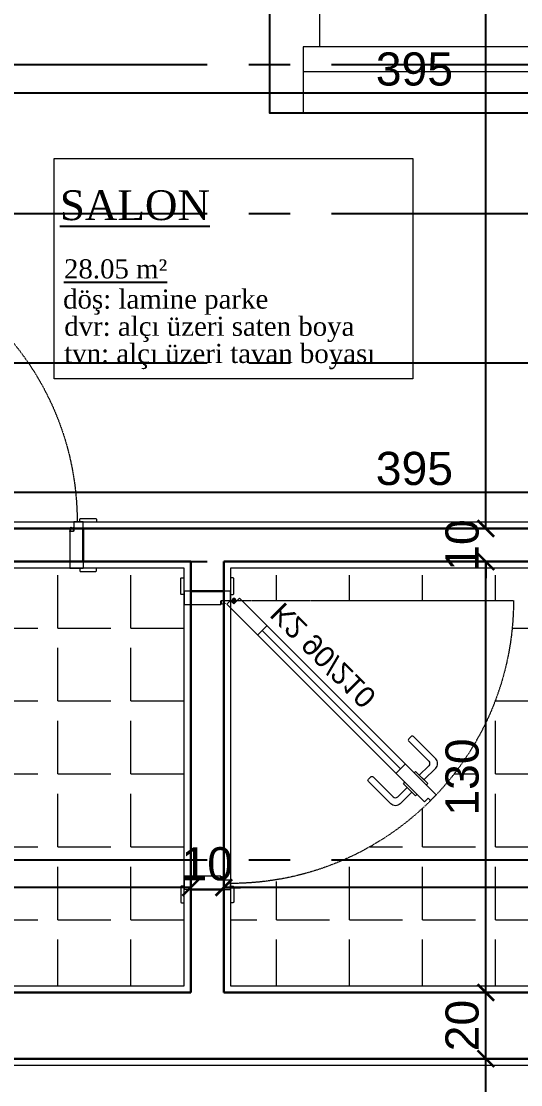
# Model space of a CAD drawing. Header units: millimetres. Extents: x 2778 to 13672, y 1832 to 5175.
# Drawn here: x 11575.1 to 11725.7, y 3797.4 to 4118.3 of the extents above; entities that cross this region are included whole.
import ezdxf

# ---------------------------------------------------------------- set-up
doc = ezdxf.new("R2010")
doc.units = ezdxf.units.MM
for name, pattern in [('CENTER2', [112.5, 75, -12.5, 12.5, -12.5]), ('DASHDOT2', [12.7, 6.35, -3.175, 0, -3.175]), ('DOTX2', [0.5, 0, -0.5])]:
    doc.linetypes.add(name, pattern=pattern)
for name, color, linetype in [('7-DCR-FRN', 8, 'Continuous'), ('İÇÖLÇÜ', 7, 'Continuous'), ('Yazi', 7, 'Continuous')]:
    doc.layers.add(name, color=color, linetype=linetype)
for name, color, linetype, lineweight in [('aks', 251, 'DASHDOT2', 35), ('duvar', 232, 'Continuous', 30), ('ince', 37, 'Continuous', 0), ('iz', 1, 'DOTX2', 20), ('kapı', 3, 'Continuous', 18), ('sıva iç', 21, 'Continuous', 0), ('yazı', 11, 'Continuous', 20), ('z - tarama', 251, 'Continuous', 18), ('ölçü dış', 192, 'Continuous', 20), ('ÖLÇÜ İÇ', 7, 'Continuous', 9)]:
    doc.layers.add(name, color=color, linetype=linetype, lineweight=lineweight)
doc.styles.get("Standard").update_dxf_attribs({"font": 'arial.ttf'})
doc.styles.add('Times roman', font='times.ttf')
doc.dimstyles.new('zulay iç ölçü', dxfattribs={"dimtxt": 10, "dimasz": 5, "dimexe": 0.18, "dimexo": 0, "dimgap": 2, "dimtad": 3, "dimdec": 0, "dimzin": 0, "dimdsep": 46, "dimtxsty": 'Standard', "dimblk": 'ARCHTICK', "dimcen": 0.09, "dimse1": 1, "dimse2": 1, "dimadec": 0, "dimazin": 0, "dimtfac": 1, "dimtdec": 0, "dimtix": 1, "dimtofl": 0, "dimtmove": 0, "dimatfit": 3, "dimldrblk": 'ARCHTICK', "dimfxl": 1, "dimtolj": 1, "dimtzin": 0, "dimarcsym": 0})
pattern_1 = [(0, (-1051519.92, 409725.164), (0, 22), [16, -6]), (90, (-1051519.92, 409725.164), (-22, 1e-15), [16, -6])]

# ---------------------------------------------------------------- blocks, each defined once
blk = doc.blocks.new('sadsfsfsf')
at = {"layer": 'ince'}
for p, q in [((0.7, 0), (-0.7, 0)), ((0, 0.7), (0, -0.7))]:
    blk.add_line(p, q, dxfattribs=at)
for radius in [0.6, 0.45]:
    blk.add_circle((0, 0), radius, dxfattribs=at)
blk = doc.blocks.new('eddeded')
at = {"layer": 'duvar'}
for p, q in [((-48.21, 54.38), (-38.21, 54.38)), ((-48.21, -35.62), (-38.21, -35.62))]:
    blk.add_line(p, q, dxfattribs=at)
at = {"layer": 'ince'}
blk.add_line((-26.6, -23.78), (15.13, 17.96), dxfattribs=at)
for points in [[(-50.21, 53.38), (-50.96, 53.38, -0.414214), (-51.21, 53.63), (-51.21, 58.13, -0.414214), (-50.96, 58.38), (-50.21, 58.38)], [(-36.21, 53.38), (-35.46, 53.38, 0.414214), (-35.21, 53.63), (-35.21, 58.13, 0.414214), (-35.46, 58.38), (-36.21, 58.38)], [(-50.21, -34.62), (-50.96, -34.62, 0.414214), (-51.21, -34.87), (-51.21, -39.37, 0.414214), (-50.96, -39.62), (-50.21, -39.62)], [(-36.21, -34.62), (-35.46, -34.62, -0.414214), (-35.21, -34.87), (-35.21, -39.37, -0.414214), (-35.46, -39.62), (-36.21, -39.62)]]:
    blk.add_lwpolyline(points, format="xyb", dxfattribs=at)
for points in [[(-39.11, 51.33), (-39.11, 50.38), (-37.81, 50.68), (-37.81, 50.81, -0.112206), (-37.91, 50.76), (-38.72, 50.57, -0.482314), (-39.02, 50.82), (-39.02, 51.24, -0.414214), (-38.77, 51.49), (-37.97, 51.49, -0.170049), (-37.81, 51.43), (-37.81, 51.58), (-38.86, 51.58, 0.414214)], [(17.08, 23.59), (18.49, 25), (14.96, 28.54, 0.414214), (12.13, 28.54), (5.41, 21.82, 0.414214), (5.41, 21.11), (6.12, 20.4, 0.414214), (6.83, 20.4), (12.84, 26.41, -0.414214), (14.25, 26.41)], [(20.76, 19.91), (22.17, 21.32), (25.71, 17.79, -0.414214), (25.71, 14.96), (18.99, 8.24, -0.414214), (18.28, 8.24), (17.58, 8.95, -0.414214), (17.58, 9.66), (23.59, 15.67, 0.414214), (23.59, 17.08)], [(-39.11, -31.62), (-39.11, -32.57, 0.414214), (-38.86, -32.82), (-37.81, -32.82), (-37.81, -32.67, -0.170049), (-37.97, -32.73), (-38.77, -32.73, -0.414214), (-39.02, -32.48), (-39.02, -32.06, -0.482314), (-38.72, -31.81), (-37.91, -32, -0.112206), (-37.81, -32.05), (-37.81, -31.92)]]:
    blk.add_lwpolyline(points, format="xyb", close=True, dxfattribs=at)
for points in [[(20.04, 25.7), (19.62, 26.12), (15.96, 22.47), (16.38, 22.04)], [(22.87, 22.87), (23.29, 22.44), (19.64, 18.79), (19.21, 19.21)]]:
    blk.add_lwpolyline(points, dxfattribs=at)
at = {"layer": 'iz', "ltscale": 0.1}
for p, q in [((-48.21, -35.62), (-48.21, 54.38)), ((-38.21, -35.62), (-38.21, 54.38)), ((-36.21, -32.82), (49.19, -32.82))]:
    blk.add_line(p, q, dxfattribs=at)
blk.add_arc((-36.22, -32.83), 85.41, 0.0042, 89.9958, dxfattribs=at)
at = {"layer": 'kapı'}
for p, q in [((13.72, 19.37), (16.54, 16.54)), ((-28.02, -22.36), (-25.19, -25.19))]:
    blk.add_line(p, q, dxfattribs=at)
for points in [[(-36.21, 54.38), (-36.21, 51.58), (-38.86, 51.58, 0.414214), (-39.11, 51.33), (-39.11, 50.38), (-50.21, 50.38), (-50.21, 54.38)], [(-50.21, -35.62), (-50.21, -31.62), (-39.11, -31.62), (-39.11, -32.57, 0.414214), (-38.86, -32.82), (-36.21, -32.82), (-36.21, -35.62), (-36.21, -35.62)]]:
    blk.add_lwpolyline(points, format="xyb", dxfattribs=at)
blk.add_lwpolyline([(-36.21, -32.82), (-35.15, -31.76), (-33.46, -33.46), (25.87, 25.87), (24.17, 27.57), (23.47, 26.86), (22.33, 27.99), (-37.35, -31.69), (-36.21, -32.82)], dxfattribs=at)
at = {"layer": 'sıva iç'}
for p, q in [((-48.21, 54.38), (-50.21, 54.38)), ((-38.21, 54.38), (-36.21, 54.38)), ((-48.21, -35.62), (-50.21, -35.62)), ((-36.21, -35.62), (-38.21, -35.62))]:
    blk.add_line(p, q, dxfattribs=at)
at = {"layer": 'ölçü dış'}
blk.add_line((-38.21, -35.62), (-48.21, -35.62), dxfattribs=at)
at = {"layer": 'ince', "rotation": 90}
blk.add_blockref('sadsfsfsf', (-35.15, -32.82), dxfattribs=at)
at = {"layer": 'yazı'}
blk.add_text('K2 90/210', height=6.328, rotation=45, dxfattribs=at).set_placement((-20.24, -32.71))
blk = doc.blocks.new('*U27')
at = {"layer": '7-DCR-FRN'}
blk.add_lwpolyline([(0, 10), (160, 10), (160, 75), (0, 75)], close=True, dxfattribs=at)
at = {"layer": '7-DCR-FRN', "lineweight": 9, "flags": 128}
blk.add_lwpolyline([(0, 10), (160, 10), (160, 75), (0, 75)], close=True, dxfattribs=at)
blk.add_lwpolyline([(0, 10), (160, 10), (160, 75), (0, 75)], close=True, dxfattribs=at)
for points in [[(10, 55), (10, 75)], [(150, 75), (150, 75), (150, 55), (150, 55)], [(150, 62.5), (10, 62.5)], [(150, 55), (10, 55)], [(15, 55), (15, 10)], [(80, 10), (80, 55)], [(145, 55), (145, 10)]]:
    blk.add_lwpolyline(points, dxfattribs=at)
blk = doc.blocks.new('_ArchTick')
at = {"color": 0, "linetype": 'ByBlock', "const_width": 0.15}
blk.add_lwpolyline([(-0.5, -0.5), (0.5, 0.5)], dxfattribs=at)
blk = doc.blocks.new('*D3536')
at = {"layer": 'Defpoints', "color": 0, "transparency": 16777216}
for p in [(11496.17, 4096.71), (11891.17, 4096.71), (11891.17, 4096.71)]:
    blk.add_point(p, dxfattribs=at)
at = {"layer": 'ÖLÇÜ İÇ', "color": 0, "lineweight": -2, "transparency": 16777216}
blk.add_line((11496.17, 4096.71), (11891.17, 4096.71), dxfattribs=at)
at = {"layer": 'ÖLÇÜ İÇ', "color": 0, "lineweight": -2, "transparency": 16777216, "xscale": 5, "yscale": 5, "zscale": 5, "rotation": 180}
blk.add_blockref('_ArchTick', (11496.17, 4096.71), dxfattribs=at)
at = {"layer": 'ÖLÇÜ İÇ', "color": 0, "lineweight": -2, "transparency": 16777216, "xscale": 5, "yscale": 5, "zscale": 5}
blk.add_blockref('_ArchTick', (11891.17, 4096.71), dxfattribs=at)
at = {"layer": 'ÖLÇÜ İÇ', "color": 0, "transparency": 16777216, "insert": (11693.67, 4103.81), "char_height": 10, "attachment_point": 5}
blk.add_mtext('\\A1;395', dxfattribs=at)
blk = doc.blocks.new('*D3568')
at = {"layer": 'Defpoints', "color": 0, "transparency": 16777216}
for p in [(11496.17, 3980.23), (11891.17, 3976.17), (11891.17, 3976.17)]:
    blk.add_point(p, dxfattribs=at)
at = {"layer": 'ÖLÇÜ İÇ', "color": 0, "lineweight": -2, "transparency": 16777216}
blk.add_line((11496.17, 3976.17), (11891.17, 3976.17), dxfattribs=at)
at = {"layer": 'ÖLÇÜ İÇ', "color": 0, "lineweight": -2, "transparency": 16777216, "xscale": 5, "yscale": 5, "zscale": 5, "rotation": 180}
blk.add_blockref('_ArchTick', (11496.17, 3976.17), dxfattribs=at)
at = {"layer": 'ÖLÇÜ İÇ', "color": 0, "lineweight": -2, "transparency": 16777216, "xscale": 5, "yscale": 5, "zscale": 5}
blk.add_blockref('_ArchTick', (11891.17, 3976.17), dxfattribs=at)
at = {"layer": 'ÖLÇÜ İÇ', "color": 0, "transparency": 16777216, "insert": (11693.67, 3983.28), "char_height": 10, "attachment_point": 5}
blk.add_mtext('\\A1;395', dxfattribs=at)
blk = doc.blocks.new('*D3573')
at = {"layer": 'Defpoints', "color": 0, "transparency": 16777216}
for p in [(11636.17, 3856.89), (11896.17, 3856.89), (11636.17, 3848.06)]:
    blk.add_point(p, dxfattribs=at)
at = {"layer": 'ÖLÇÜ İÇ', "color": 0, "lineweight": -2, "transparency": 16777216}
blk.add_line((11896.17, 3856.89), (11636.17, 3856.89), dxfattribs=at)
at = {"layer": 'ÖLÇÜ İÇ', "color": 0, "lineweight": -2, "transparency": 16777216, "xscale": 5, "yscale": 5, "zscale": 5, "rotation": 180}
blk.add_blockref('_ArchTick', (11636.17, 3856.89), dxfattribs=at)
at = {"layer": 'ÖLÇÜ İÇ', "color": 0, "lineweight": -2, "transparency": 16777216, "xscale": 5, "yscale": 5, "zscale": 5}
blk.add_blockref('_ArchTick', (11896.17, 3856.89), dxfattribs=at)
at = {"layer": 'ÖLÇÜ İÇ', "color": 0, "transparency": 16777216, "insert": (11766.17, 3863.99), "char_height": 10, "attachment_point": 5}
blk.add_mtext('\\A1;260', dxfattribs=at)
blk = doc.blocks.new('*D3574')
at = {"layer": 'Defpoints', "color": 0, "transparency": 16777216}
for p in [(11626.17, 3856.89), (11626.17, 3848.3), (11636.17, 3848.06)]:
    blk.add_point(p, dxfattribs=at)
at = {"layer": 'ÖLÇÜ İÇ', "color": 0, "lineweight": -2, "transparency": 16777216}
for p, q in [((11626.17, 3856.89), (11621.17, 3856.89)), ((11636.17, 3856.89), (11641.17, 3856.89))]:
    blk.add_line(p, q, dxfattribs=at)
at = {"layer": 'ÖLÇÜ İÇ', "color": 0, "lineweight": -2, "transparency": 16777216, "xscale": 5, "yscale": 5, "zscale": 5}
blk.add_blockref('_ArchTick', (11626.17, 3856.89), dxfattribs=at)
at = {"layer": 'ÖLÇÜ İÇ', "color": 0, "lineweight": -2, "transparency": 16777216, "xscale": 5, "yscale": 5, "zscale": 5, "rotation": 180}
blk.add_blockref('_ArchTick', (11636.17, 3856.89), dxfattribs=at)
at = {"layer": 'ÖLÇÜ İÇ', "color": 0, "transparency": 16777216, "insert": (11631.17, 3863.99), "char_height": 10, "attachment_point": 5}
blk.add_mtext('\\A1;10', dxfattribs=at)
blk = doc.blocks.new('*D3575')
at = {"layer": 'Defpoints', "color": 0, "transparency": 16777216}
for p in [(10896.17, 3856.89), (10896.17, 3855.23), (11626.17, 3848.3)]:
    blk.add_point(p, dxfattribs=at)
at = {"layer": 'ÖLÇÜ İÇ', "color": 0, "lineweight": -2, "transparency": 16777216}
blk.add_line((11626.17, 3856.89), (10896.17, 3856.89), dxfattribs=at)
at = {"layer": 'ÖLÇÜ İÇ', "color": 0, "lineweight": -2, "transparency": 16777216, "xscale": 5, "yscale": 5, "zscale": 5, "rotation": 180}
blk.add_blockref('_ArchTick', (10896.17, 3856.89), dxfattribs=at)
at = {"layer": 'ÖLÇÜ İÇ', "color": 0, "lineweight": -2, "transparency": 16777216, "xscale": 5, "yscale": 5, "zscale": 5}
blk.add_blockref('_ArchTick', (11626.17, 3856.89), dxfattribs=at)
at = {"layer": 'ÖLÇÜ İÇ', "color": 0, "transparency": 16777216, "insert": (11261.17, 3864), "char_height": 10, "attachment_point": 5}
blk.add_mtext('\\A1;730', dxfattribs=at)
blk = doc.blocks.new('*D3476')
at = {"layer": 'Defpoints', "color": 0, "transparency": 16777216}
for p in [(11713.24, 3825.23), (11715.21, 3825.23), (11713.24, 3805.23)]:
    blk.add_point(p, dxfattribs=at)
at = {"layer": 'ÖLÇÜ İÇ', "color": 0, "lineweight": -2, "transparency": 16777216}
blk.add_line((11715.21, 3805.23), (11715.21, 3825.23), dxfattribs=at)
at = {"layer": 'ÖLÇÜ İÇ', "color": 0, "lineweight": -2, "transparency": 16777216, "xscale": 5, "yscale": 5, "zscale": 5}
for p, rotation in [((11715.21, 3825.23), 90), ((11715.21, 3805.23), 270)]:
    blk.add_blockref('_ArchTick', p, dxfattribs=dict(at, rotation=rotation))
at = {"layer": 'ÖLÇÜ İÇ', "color": 0, "transparency": 16777216, "insert": (11708.1, 3815.23), "char_height": 10, "attachment_point": 5, "rotation": 90}
blk.add_mtext('\\A1;20', dxfattribs=at)
blk = doc.blocks.new('*D3477')
at = {"layer": 'Defpoints', "color": 0, "transparency": 16777216}
for p in [(11715.21, 3955.23), (11715.21, 3955.23), (11713.24, 3825.23)]:
    blk.add_point(p, dxfattribs=at)
at = {"layer": 'ÖLÇÜ İÇ', "color": 0, "lineweight": -2, "transparency": 16777216}
blk.add_line((11715.21, 3825.23), (11715.21, 3955.23), dxfattribs=at)
at = {"layer": 'ÖLÇÜ İÇ', "color": 0, "lineweight": -2, "transparency": 16777216, "xscale": 5, "yscale": 5, "zscale": 5}
for p, rotation in [((11715.21, 3955.23), 90), ((11715.21, 3825.23), 270)]:
    blk.add_blockref('_ArchTick', p, dxfattribs=dict(at, rotation=rotation))
at = {"layer": 'ÖLÇÜ İÇ', "color": 0, "transparency": 16777216, "insert": (11708.1, 3890.23), "char_height": 10, "attachment_point": 5, "rotation": 90}
blk.add_mtext('\\A1;130', dxfattribs=at)
blk = doc.blocks.new('*D3478')
at = {"layer": 'Defpoints', "color": 0, "transparency": 16777216}
for p in [(11715.21, 3965.23), (11715.21, 3965.23), (11715.21, 3955.23)]:
    blk.add_point(p, dxfattribs=at)
at = {"layer": 'ÖLÇÜ İÇ', "color": 0, "lineweight": -2, "transparency": 16777216}
for p, q in [((11715.21, 3965.23), (11715.21, 3970.23)), ((11715.21, 3955.23), (11715.21, 3950.23))]:
    blk.add_line(p, q, dxfattribs=at)
at = {"layer": 'ÖLÇÜ İÇ', "color": 0, "lineweight": -2, "transparency": 16777216, "xscale": 5, "yscale": 5, "zscale": 5}
for p, rotation in [((11715.21, 3965.23), 270), ((11715.21, 3955.23), 90)]:
    blk.add_blockref('_ArchTick', p, dxfattribs=dict(at, rotation=rotation))
at = {"layer": 'ÖLÇÜ İÇ', "color": 0, "transparency": 16777216, "insert": (11708.1, 3960.23), "char_height": 10, "attachment_point": 5, "rotation": 90}
blk.add_mtext('\\A1;10', dxfattribs=at)
blk = doc.blocks.new('*D3479')
at = {"layer": 'Defpoints', "color": 0, "transparency": 16777216}
for p in [(11715.21, 4670.23), (11715.21, 4670.23), (11715.21, 3965.23)]:
    blk.add_point(p, dxfattribs=at)
at = {"layer": 'ÖLÇÜ İÇ', "color": 0, "lineweight": -2, "transparency": 16777216}
blk.add_line((11715.21, 3965.23), (11715.21, 4670.23), dxfattribs=at)
at = {"layer": 'ÖLÇÜ İÇ', "color": 0, "lineweight": -2, "transparency": 16777216, "xscale": 5, "yscale": 5, "zscale": 5}
for p, rotation in [((11715.21, 4670.23), 90), ((11715.21, 3965.23), 270)]:
    blk.add_blockref('_ArchTick', p, dxfattribs=dict(at, rotation=rotation))
at = {"layer": 'ÖLÇÜ İÇ', "color": 0, "transparency": 16777216, "insert": (11708.1, 4317.73), "char_height": 10, "attachment_point": 5, "rotation": 90}
blk.add_mtext('\\A1;705', dxfattribs=at)

msp = doc.modelspace()

# ---------------------------------------------------------------- hatches: boundary and pattern name
at = {"layer": 'z - tarama', "true_color": 0xffffff}
h = msp.add_hatch(dxfattribs=at)
h.set_pattern_fill('ANGLE', scale=80, style=0)
h.set_pattern_definition(pattern_1)
h.paths.add_polyline_path([(10766.17, 4105.23), (10456.17, 4105.23), (10456.17, 4062.23), (10754.17, 4062.23), (10754.17, 4077.23), (10766.17, 4077.23)])
h.paths.add_polyline_path([(10766.17, 4173.23), (10754.17, 4173.23), (10754.17, 4188.23), (10572.54, 4188.23), (10572.54, 4187.23), (10567.54, 4187.23), (10567.54, 4188.23), (10564.54, 4188.23), (10479.54, 4188.23), (10479.54, 4187.23), (10474.54, 4187.23), (10474.54, 4188.23), (10456.17, 4188.23), (10456.17, 4105.23), (10766.17, 4105.23)])
h.paths.add_polyline_path([(10570.1, 4107.06), (10460.34, 4107.06), (10460.34, 4172.73), (10570.1, 4172.73)], flags=16)
h.paths.add_polyline_path([(10966.29, 4166.1), (11076.05, 4166.1), (11076.05, 4105.23), (11094.17, 4105.23), (11094.17, 4188.23), (10880.53, 4188.23), (10880.53, 4187.23), (10875.53, 4187.23), (10875.53, 4188.23), (10872.53, 4188.23), (10787.53, 4188.23), (10787.53, 4187.23), (10782.53, 4187.23), (10782.53, 4188.23), (10768.17, 4188.23), (10768.17, 4173.23), (10766.17, 4173.23), (10766.17, 4105.23), (10966.29, 4105.23)])
h.paths.add_polyline_path([(11094.17, 4105.23), (11076.05, 4105.23), (11076.05, 4100.43), (10966.29, 4100.43), (10966.29, 4105.23), (10766.17, 4105.23), (10766.17, 4077.23), (10768.17, 4077.23), (10768.17, 4062.23), (10772.44, 4062.23), (10772.44, 4063.23), (10777.44, 4063.23), (10777.44, 4062.23), (10780.44, 4062.23), (10865.44, 4062.23), (10865.44, 4063.23), (10870.44, 4063.23), (10870.44, 4062.23), (10898.17, 4062.23), (10938.17, 4062.23), (10938.17, 4060.23), (11094.17, 4060.23)])
h.paths.add_polyline_path([(11094.17, 4060.23), (10938.17, 4060.23), (10938.17, 4015.23), (11094.17, 4015.23)])
h.paths.add_polyline_path([(11094.17, 4015.23), (10938.17, 4015.23), (10938.17, 3955.23), (11094.17, 3955.23)])
h.paths.add_polyline_path([(11096.17, 3953.23), (11094.17, 3953.23), (11094.17, 3955.23), (10938.17, 3955.23), (10938.17, 3865.23), (10958.32, 3865.23), (10958.32, 3922.63, -0.192382), (11024.05, 3896.37), (11024.08, 3896.39), (11025.77, 3894.69, -0.094205), (11045.82, 3865.23), (11096.17, 3865.23)])
h.paths.add_polyline_path([(11496.17, 3953.23), (11223.67, 3953.23), (11223.67, 3952.23), (11218.67, 3952.23), (11218.67, 3953.23), (11215.67, 3953.23), (11130.67, 3953.23), (11130.67, 3952.23), (11125.67, 3952.23), (11125.67, 3953.23), (11096.17, 3953.23), (11096.17, 3865.23), (11496.17, 3865.23)])
h.paths.add_polyline_path([(11624.17, 3945.31), (11623.17, 3945.31), (11623.17, 3950.31), (11624.17, 3950.31), (11624.17, 3953.23), (11597.73, 3953.23), (11597.73, 3952.23), (11592.73, 3952.23), (11592.73, 3953.23), (11589.73, 3953.23), (11504.73, 3953.23), (11504.73, 3952.23), (11499.73, 3952.23), (11499.73, 3953.23), (11496.17, 3953.23), (11496.17, 3865.23), (11624.17, 3865.23)])
h.paths.add_polyline_path([(11624.17, 3852.31), (11623.17, 3852.31), (11623.17, 3857.31), (11624.17, 3857.31), (11624.17, 3860.31), (11624.17, 3865.23), (11496.17, 3865.23), (11496.17, 3827.23), (11624.17, 3827.23)])
h.paths.add_polyline_path([(11496.17, 3865.23), (11096.17, 3865.23), (11096.17, 3827.23), (11496.17, 3827.23)])
h.paths.add_polyline_path([(11096.17, 3865.23), (11045.82, 3865.23, -0.101272), (11054.52, 3827.98, -0.416493), (11054.77, 3828.23), (11059.52, 3828.23), (11059.52, 3827.23), (11096.17, 3827.23)])
h.paths.add_polyline_path([(10992.92, 3865.23), (10938.17, 3865.23), (10938.17, 3857.23), (10938.17, 3827.23), (10951.52, 3827.23), (10951.52, 3828.23), (10956.52, 3828.23), (10956.52, 3827.23), (10958.32, 3827.23), (10959.38, 3828.3), (10957.68, 3829.99)])
h.paths.add_polyline_path([(10958.32, 3827.85), (10958.32, 3827.7, 0.414214), (10958.92, 3828.3), (10958.77, 3828.3, -0.414214)], flags=16)
h.paths.add_polyline_path([(10462.12, 4128.1), (10535.03, 4128.1), (10535.03, 4138.92), (10462.12, 4138.92)], flags=8)
h.paths.add_polyline_path([(10462.12, 4120.42), (10545.61, 4120.42), (10545.61, 4131.27), (10462.12, 4131.27)], flags=8)
h.paths.add_polyline_path([(10462.12, 4112.77), (10551.35, 4112.77), (10551.35, 4123.62), (10462.12, 4123.62)], flags=8)
h.paths.add_polyline_path([(10462.26, 4140.04), (10491.4, 4140.04), (10491.4, 4148.85), (10462.26, 4148.85)], flags=8)
h.paths.add_polyline_path([(10461.87, 4148.8), (10517.31, 4148.8), (10517.31, 4165.73), (10461.87, 4165.73)], flags=8)
h.paths.add_polyline_path([(10895.13, 3826.4), (10955.52, 3826.4), (10955.52, 3840.51), (10895.13, 3840.51)], flags=9)
h.paths.add_polyline_path([(10311.17, 4188.23), (10311.17, 4105.23), (10456.17, 4105.23), (10456.17, 4188.23), (10447.44, 4188.23), (10447.44, 4187.23), (10442.44, 4187.23), (10442.44, 4188.23), (10439.44, 4188.23), (10354.44, 4188.23), (10354.44, 4187.23), (10349.44, 4187.23), (10349.44, 4188.23)])
h.paths.add_polyline_path([(10311.17, 4105.23), (10311.17, 4062.23), (10352.02, 4062.23), (10352.02, 4063.23), (10357.02, 4063.23), (10357.02, 4062.23), (10360.02, 4062.23), (10445.02, 4062.23), (10445.02, 4063.23), (10450.02, 4063.23), (10450.02, 4062.23), (10456.17, 4062.23), (10456.17, 4105.23)])
at = {"layer": 'z - tarama'}
h = msp.add_hatch(dxfattribs=at)
h.set_pattern_fill('ANGLE', color=252, scale=80, style=0)
h.set_pattern_definition(pattern_1)
h.paths.add_polyline_path([(11766.17, 3865.23), (11672.31, 3865.23, -0.101498), (11638.92, 3857.31, -0.416778), (11639.17, 3857.06), (11639.17, 3852.31), (11638.17, 3852.31), (11638.17, 3827.23), (11766.17, 3827.23)])
h.paths.add_polyline_path([(11894.17, 3865.23), (11766.17, 3865.23), (11766.17, 3827.23), (11894.17, 3827.23)])
h.paths.add_polyline_path([(11894.17, 3893.23), (11829.17, 3893.23), (11829.17, 3953.23), (11766.17, 3953.23), (11766.17, 3916.65), (11806.69, 3916.65), (11806.69, 3867.4), (11766.17, 3867.4), (11766.17, 3865.23), (11894.17, 3865.23)])
h.paths.add_polyline_path([(11766.17, 3953.23), (11638.17, 3953.23), (11638.17, 3950.31), (11639.17, 3950.31), (11639.17, 3945.31), (11638.17, 3945.31), (11638.17, 3943.51), (11638.63, 3943.51, -1), (11639.83, 3943.51), (11640.29, 3943.51), (11640.93, 3944.15), (11641.56, 3943.51), (11723.57, 3943.51, -0.191599), (11700.23, 3884.85), (11700.25, 3884.82), (11698.55, 3883.13, -0.093791), (11672.31, 3865.23), (11766.17, 3865.23), (11766.17, 3867.4), (11727.91, 3867.4), (11727.91, 3916.65), (11766.17, 3916.65)])

# ---------------------------------------------------------------- linework, layer by layer
at = {"layer": 'aks', "color": 251, "linetype": 'CENTER2', "lineweight": -3}
for points in [[(8406.17, 4105.23), (13636.17, 4105.23)], [(8406.17, 4060.23), (13636.17, 4060.23)], [(8406.17, 4015.23), (13636.17, 4015.23)], [(8406.17, 3955.23), (13636.17, 3955.23)], [(8406.17, 3865.23), (13636.17, 3865.23)], [(8406.17, 3805.23), (13636.17, 3805.23)]]:
    msp.add_lwpolyline(points, dxfattribs=at)
at = {"layer": 'duvar', "lineweight": 30}
for p, q in [((11496.17, 3965.23), (11891.17, 3965.23)), ((11496.17, 3955.23), (11626.17, 3955.23)), ((11626.17, 3825.23), (11626.17, 3955.23)), ((11636.17, 3955.23), (11831.17, 3955.23)), ((11636.17, 3825.23), (11636.17, 3955.23)), ((11636.17, 3825.23), (11896.17, 3825.23)), ((10766.17, 3805.23), (11916.17, 3805.23))]:
    msp.add_line(p, q, dxfattribs=at)
msp.add_lwpolyline([(10896.17, 4060.23), (10896.17, 3855.23), (10936.17, 3855.23), (10936.17, 3825.23), (11626.17, 3825.23)], dxfattribs=at)
at = {"layer": 'İÇÖLÇÜ'}
msp.add_line((11715.21, 3505.23), (11715.21, 3805.23), dxfattribs=at)
at = {"layer": 'sıva iç'}
msp.add_line((11924.17, 3803.23), (10118.17, 3803.23), dxfattribs=at)
for points in [[(11498.17, 3967.23), (11889.17, 3967.23), (11889.17, 4107.23), (11894.17, 4107.23), (11894.17, 4408.23), (11889.17, 4408.23), (11889.17, 4562.23), (11894.17, 4562.23), (11894.17, 4668.23), (11498.17, 4668.23)], [(11624.17, 3827.23), (11624.17, 3953.23), (11094.17, 3953.23), (11094.17, 4188.23), (10768.17, 4188.23), (10768.17, 4173.23), (10754.17, 4173.23), (10754.17, 4188.23), (10248.17, 4188.23), (10248.17, 4062.23), (10754.17, 4062.23), (10754.17, 4077.23), (10768.17, 4077.23), (10768.17, 4062.23), (10898.17, 4062.23), (10898.17, 3857.23), (10938.17, 3857.23), (10938.17, 3827.23)], [(11638.17, 3827.23), (11894.17, 3827.23), (11894.17, 3893.23), (11829.17, 3893.23), (11829.17, 3953.23), (11638.17, 3953.23)]]:
    msp.add_lwpolyline(points, close=True, dxfattribs=at)
at = {"layer": 'yazı'}
msp.add_lwpolyline([(11585, 4010.41), (11585, 4076.84), (11693.23, 4076.84), (11693.23, 4010.41)], close=True, dxfattribs=at)

# ---------------------------------------------------------------- block references
at = {"layer": '7-DCR-FRN', "xscale": -1, "rotation": 180}
msp.add_blockref('*U27', (11650.1, 4165.55), dxfattribs=at)
at = {"layer": 'duvar', "lineweight": 30, "xscale": -1}
for p, rotation in [((11539.35, 4003.45), 270), ((11674.38, 3910.69), 180)]:
    msp.add_blockref('eddeded', p, dxfattribs=dict(at, rotation=rotation))
at = {"layer": 'İÇÖLÇÜ', "xscale": 5, "yscale": 5, "zscale": 5, "rotation": 90}
msp.add_blockref('_ArchTick', (11715.21, 3805.23), dxfattribs=at)

# ---------------------------------------------------------------- texts
at = {"layer": 'Yazi', "style": 'Times roman'}
for s, height, p in [('%%USALON', 8.996, (11586.7, 4058.28)), ('%%U28.05 m²', 5.7665, (11587.95, 4040.68))]:
    msp.add_text(s, height=height, dxfattribs=at).set_placement(p)
at = {"layer": 'yazı', "style": 'Times roman'}
for s, p in [('döş: lamine parke', (11587.68, 4031.57)), ('dvr: alçı üzeri saten boya', (11588.02, 4023.36)), ('tvn: alçı üzeri tavan boyası', (11588.02, 4015.16))]:
    msp.add_text(s, height=5.7665, dxfattribs=at).set_placement(p)

# ---------------------------------------------------------------- dimensions: what is measured, and where the dimension line sits
at = {"layer": 'ÖLÇÜ İÇ'}
for base, p1, p2, picture, middle in [((11715.21, 4670.23), (11715.21, 3965.23), (11715.21, 4670.23), '*D3479', (11708.1, 4317.73)), ((11715.21, 3965.23), (11715.21, 3955.23), (11715.21, 3965.23), '*D3478', (11708.1, 3960.23)), ((11715.21, 3955.23), (11713.24, 3825.23), (11715.21, 3955.23), '*D3477', (11708.1, 3890.23))]:
    dim = msp.add_linear_dim(base=base, p1=p1, p2=p2, angle=90, dimstyle='zulay iç ölçü', override={"dimtmove": 1}, dxfattribs=at)
    dim.commit()
    dim.dimension.update_dxf_attribs({"geometry": picture, "text_midpoint": middle})
for base, p1, p2, picture, middle in [((11891.17, 4096.71), (11496.17, 4096.71), (11891.17, 4096.71), '*D3536', (11693.67, 4103.81)), ((11891.17, 3976.17), (11496.17, 3980.23), (11891.17, 3976.17), '*D3568', (11693.67, 3983.28)), ((10896.17, 3856.89), (11626.17, 3848.3), (10896.17, 3855.23), '*D3575', (11261.17, 3864)), ((11626.17, 3856.89), (11636.17, 3848.06), (11626.17, 3848.3), '*D3574', (11631.17, 3863.99)), ((11636.17, 3856.89), (11896.17, 3856.89), (11636.17, 3848.06), '*D3573', (11766.17, 3863.99))]:
    dim = msp.add_linear_dim(base=base, p1=p1, p2=p2, dimstyle='zulay iç ölçü', override={"dimtmove": 1}, dxfattribs=at)
    dim.commit()
    dim.dimension.update_dxf_attribs({"geometry": picture, "text_midpoint": middle})
dim = msp.add_linear_dim(base=(11715.21, 3825.23), p1=(11713.24, 3805.23), p2=(11713.24, 3825.23), angle=90, dimstyle='zulay iç ölçü', dxfattribs=at)
dim.commit()
dim.dimension.update_dxf_attribs({"geometry": '*D3476', "text_midpoint": (11708.1, 3815.23)})

doc.saveas('drawing.dxf')
